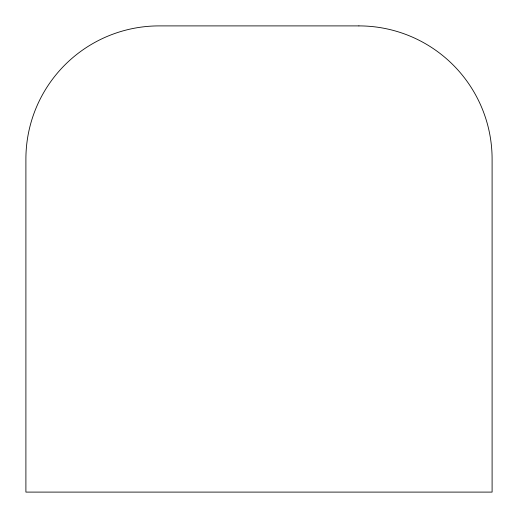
<?xml version="1.0" encoding="UTF-8"?>
<svg xmlns="http://www.w3.org/2000/svg" width="518" height="518" viewBox="0 0 518 518"><rect width="100%" height="100%" fill="white"/><g stroke="black" fill="none" stroke-linecap="round" stroke-linejoin="round"><path stroke-width="0.78" d="M358.903 25.9L159.097 25.9A133.197 133.197 0 0 0 25.9 159.097L25.9 492.1L492.1 492.1L492.1 159.097A133.197 133.197 0 0 0 358.903 25.9"/></g></svg>
